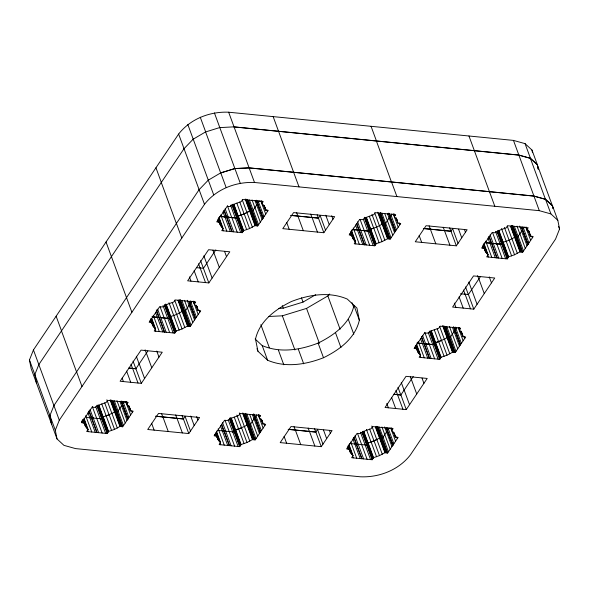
<?xml version="1.0" encoding="UTF-8"?>
<svg xmlns="http://www.w3.org/2000/svg" width="589" height="589" viewBox="0 0 589 589"><rect width="100%" height="100%" fill="white"/><g stroke="black" fill="none" stroke-linecap="round" stroke-linejoin="round"><path stroke-width="0.88" d="M208.234 180.212L220.735 172.857L234.878 168.528L249.118 167.843L533.936 196.034L545.524 199.281L552.445 205.694L557.827 220.33L559.55 229.011L555.56 239.068L410.364 454.958C398.613 470.051 379.22 477.627 360.35 476.788L75.532 448.597L63.936 445.35L57.023 438.938L31.165 368.662L29.45 359.982L33.44 349.94L178.636 134.042C190.387 118.941 209.78 111.373 228.65 112.212L513.468 140.403L525.057 143.642L531.977 150.055L537.359 164.699L538.221 169.036M34.788 374.7L38.83 364.576M53.908 405.571L49.866 415.694L51.589 424.374M57.023 438.938L55.307 430.257L59.298 420.207L204.493 204.317C216.244 189.216 235.637 181.648 254.507 182.487L539.318 210.678L550.914 213.917L557.827 220.33M255.125 338.999L262.215 345.596C280.283 353.297 300.353 350.006 318.112 343.092C333.985 335.288 349.844 323.759 353.967 305.544L359.349 320.188C355.233 338.403 339.374 349.932 323.501 357.737C305.743 364.643 285.672 367.941 267.605 360.232L257.93 351.243L256.981 348.659M122.483 404.452L128.027 418.853L122.711 426.76L119.965 426.488L114.531 429.388L108.612 431.442L107.213 433.526L86.679 431.494L88.078 429.41L83.962 418.212M256.156 200.4L263.099 218.018L257.783 225.918L255.037 225.646L249.603 228.547L243.677 230.601L242.278 232.684L221.751 230.652L223.15 228.569L219.027 217.37M151.815 318.656L155.614 328.986L154.215 331.07L174.749 333.102L176.148 331.025L182.067 328.964L187.501 326.063L190.247 326.335L200.716 310.771L197.97 310.499L196.071 305.338M216.435 431.325L220.558 442.523L219.152 444.607L239.686 446.639L241.085 444.555L247.005 442.501L252.445 439.6L255.184 439.873L261.376 430.669L255.987 416.033L254.963 417.564L253.704 414.148M390.183 216.487L388.769 213.306M351.508 230.483L355.623 241.681L354.225 243.765L374.759 245.797L376.157 243.713L382.077 241.659L387.518 238.759L390.257 239.031L400.726 223.467L397.98 223.194L396.08 218.026M387.591 430.441L386.494 428.115M522.509 229.835L528.053 244.244L522.737 252.144L519.991 251.871L514.55 254.772L508.631 256.826L507.232 258.91L486.705 256.878L488.104 254.794L483.981 243.596M348.916 444.437L353.032 455.636L351.633 457.719L372.167 459.751L373.566 457.668L379.485 455.614L384.919 452.713L387.665 452.985L398.135 437.421L395.388 437.148L393.489 431.98M416.452 344.02L420.568 355.211L419.169 357.295L439.696 359.327L441.095 357.251L447.022 355.196L452.455 352.296L455.201 352.561L465.663 336.996L462.925 336.724L460.708 330.701M190.122 303.872L191.05 302.496M257.658 203.455L258.578 202.079M128.027 418.853L133.18 411.196L130.434 410.923L128.535 405.755M263.099 218.018L268.245 210.354L265.506 210.082L263.607 204.913M390.132 216.568L391.059 215.191L396.441 229.828M387.54 430.515L388.468 429.145L393.85 443.782M455.076 330.098L455.996 328.721L461.386 343.365M528.053 244.244L533.2 236.579L530.461 236.307L528.237 230.277M38.778 364.657L184.026 148.678M53.857 405.644L199.104 189.673M257.783 225.918L252.394 211.274L249.648 211.009L244.214 213.91L238.295 215.964L236.844 218.121L219.645 216.421M147.832 351L135.868 368.788L128.917 368.096M203.404 268.363L215.846 249.869M110.128 399.968L114.531 411.925L117.27 412.197L122.394 404.577L127.784 419.221M124.382 401.617L123.462 402.994L122.829 401.286M190.998 302.577L191.918 301.2M233.84 204.081L238.243 216.038L244.163 213.984L249.596 211.083L252.342 211.355L257.467 203.735L262.849 218.379M258.527 202.152L259.454 200.783M130.434 410.923L129.337 407.374L126.745 404.474L128.144 402.397L107.61 400.365L106.211 402.449L100.299 404.503L94.866 407.404L92.112 407.132L81.65 422.696L84.396 422.968L85.493 426.51L88.078 429.41M197.97 310.499L196.873 306.957L194.282 304.057L195.681 301.973L175.147 299.941L173.748 302.024L167.828 304.079L162.402 306.979L159.648 306.707L149.179 322.271L151.933 322.544L153.03 326.092L155.614 328.986M141.308 383.351L162.247 352.215L141.051 350.116L120.112 381.252L141.308 383.351L133.04 361.101M208.845 282.926L229.784 251.797L208.587 249.699L187.648 280.828L208.845 282.926L200.577 260.677M155.754 416.268L183.348 419L185.086 416.416L190.475 431.052M188.789 433.563L199.59 417.498L158.522 413.434L147.721 429.499L188.789 433.563L183.4 418.926L155.805 416.195M323.854 232.721L334.662 216.656L293.594 212.592L282.786 228.657L323.854 232.721L317.162 214.742M241.623 427.857L235.703 429.918L234.253 432.076L229.533 419.265M356.632 223.393L359.143 230.225L369.318 231.234L370.768 229.077L373.772 228.164L379.154 242.801M255.935 416.106L256.863 414.73M389.94 216.848L384.816 224.468L382.077 224.195L377.674 212.239M391.008 215.265L391.928 213.895M261.376 430.669L265.654 424.308L262.915 424.036L261.008 418.867M424.183 228.628L450.894 231.271L452.632 228.687L458.021 243.323M321.263 446.676L332.071 430.611L291.003 426.546L280.195 442.611L321.263 446.676L314.57 428.696M456.335 245.834L467.136 229.769L426.068 225.705L415.267 241.77L456.335 245.834L450.946 231.197L423.351 228.466M368.177 443.031L366.726 445.188L362.014 432.378M424.087 343.762L434.262 344.764L435.713 342.607L441.632 340.552L447.022 355.196M486.345 242.815L501.799 244.347L503.249 242.189L506.245 241.276M393.872 394.321L400.822 395.013L413.264 376.511M480.315 276.808L468.358 294.588L465.531 286.902M387.348 430.802L382.224 438.422L379.485 438.15M389.336 427.842L388.416 429.219L387.783 427.511M456.873 327.425L455.945 328.802L455.319 327.094M514.55 237.308L517.297 237.581L522.421 229.96L527.803 244.604M524.409 227.008L523.481 228.377L522.855 226.669M406.263 409.576L427.202 378.44L406.005 376.342L385.066 407.478L406.263 409.576L400.873 394.932L393.923 394.247M473.799 309.151L494.731 278.023L473.534 275.924L452.602 307.053L473.799 309.151L468.41 294.515L460.495 293.808M190.07 303.953L188.936 301.671M122.534 404.371L121.084 401.242M389.889 216.929L395.469 231.286M255.015 417.483L249.751 425.31L247.005 425.037L242.609 413.08M522.561 229.762L521.427 227.479M455.025 330.179L453.574 327.042M387.297 430.883L392.878 445.24M183.967 148.759L193.207 139.144M199.053 189.754L208.285 180.138M268.842 316.477L282.345 315.814L306.538 308.4L327.852 295.95L329.737 293.999M179.424 313.053L182.119 311.426L187.501 326.063M384.867 224.387L382.128 224.122L379.434 225.742L374.722 212.931M122.711 426.76L117.321 412.116L114.583 411.844L111.888 413.471L106.867 399.806M244.369 426.583L247.056 424.956L249.802 425.229M447.073 337.652L444.378 339.279L439.666 326.468M366.41 429.381L371.129 442.192L379.537 438.069L382.276 438.341M193.148 139.218L205.657 131.862L200.267 117.226M278.7 308.393L283.228 308.172L303.033 302.098L315.719 294.691M179.476 312.973L176.626 314.401L172.231 302.444M376.636 227.096L379.493 225.668L384.875 240.305M106.175 415.967L111.939 413.39L117.329 428.034M244.42 426.51L235.652 429.992L231.249 418.035M435.661 342.688L444.43 339.198L449.819 353.842M370.717 229.15L376.688 227.023M173.711 315.549L176.678 314.327L182.067 328.964M506.194 241.35L509.168 240.135L514.55 254.772M368.125 443.105L376.894 439.622L382.283 454.259M219.793 127.541L205.605 131.943L220.684 172.938L234.82 168.609L249.066 167.924L533.884 196.115L545.473 199.354L552.394 205.767L552.909 208.373M173.762 315.468L170.707 316.462L166.304 304.506M219.741 127.614L234.032 126.849L518.85 155.04L530.446 158.286L537.359 164.699M233.98 126.929L518.799 155.121L530.394 158.367L537.308 164.773L552.394 205.767M290.878 215.353L318.472 218.085M290.826 215.427L318.421 218.158L320.158 215.574L325.548 230.211M219.697 216.34L236.896 218.04M352.17 229.452L359.003 230.13M352.119 229.533L369.369 231.153L374.759 245.797M484.651 242.565L491.675 243.264L497.064 257.901M223.15 228.569L220.566 225.675L219.469 222.127L216.715 221.854L227.185 206.29L229.931 206.562L235.364 203.661L241.284 201.607L242.683 199.524L263.217 201.556L261.818 203.639L264.402 206.533L265.506 210.082M355.623 241.681L353.039 238.788L351.942 235.239L349.196 234.967L359.658 219.402L362.412 219.675L367.845 216.774L373.757 214.72L375.164 212.636L395.69 214.668L394.291 216.752L396.883 219.645L397.98 223.194M488.104 254.794L485.52 251.901L484.423 248.352L481.669 248.079L492.139 232.515L494.885 232.788L500.319 229.887L506.238 227.833L507.637 225.749L528.171 227.781L526.772 229.865L529.356 232.758L530.461 236.307M196.454 267.678L203.455 268.289M447.014 337.725L449.812 337.924L455.201 352.561M152.161 316.764L169.36 318.465M417.115 342.989L423.947 343.659M417.064 343.063L434.314 344.69L439.696 359.327M152.109 316.838L159.133 317.537M160.738 317.692L169.308 318.539L170.758 316.381L176.148 331.025M420.568 355.211L417.984 352.318L416.887 348.769L414.133 348.497L424.603 332.932L427.356 333.205L432.782 330.304L438.702 328.25L440.101 326.166L460.635 328.198L459.236 330.282L461.82 333.183L462.925 336.724M128.969 368.022L135.926 368.707M288.286 429.307L315.873 432.039M288.235 429.381L315.822 432.112L317.567 429.528L322.949 444.165M223.93 430.971L225.734 431.148M86.325 417.432L101.823 418.882L103.222 416.806L108.612 431.442M217.054 430.368L234.304 431.995L239.686 446.639M349.527 443.48L366.778 445.107L372.167 459.751M220.558 442.523L217.974 439.622L216.877 436.081L214.124 435.808L224.593 420.244L227.339 420.517L232.773 417.616L238.692 415.562L240.091 413.478L260.625 415.51L259.226 417.586L261.81 420.487L262.915 424.036M353.032 455.636L350.448 452.735L349.351 449.193L346.597 448.921L357.067 433.357L359.82 433.629L365.254 430.728L371.166 428.674L372.565 426.591L393.099 428.623L391.7 430.699L394.291 433.6L395.388 437.148M159.185 317.456L164.375 332.078M356.36 444.158L361.992 458.743M223.879 431.045L221.56 424.235M91.597 417.954L88.887 411.1M558.6 226.426L559.55 229.011M525.057 143.642L530.446 158.286M545.524 199.281L550.914 213.917M530.394 158.367L545.473 199.354M513.468 140.403L539.318 210.678M531.779 236.034L532.412 237.757M528.834 231.021L530.888 236.351M528.407 230.174L529.356 232.758M526.036 226.956L526.986 229.533M525.815 227.28L530.667 240.349M528.922 242.94L523.533 228.304L522.612 229.681L521.67 227.118M521.567 227.273L527.943 244.398M519.689 226.095L527.015 245.782M519.881 233.73L525.27 248.374M517.002 226.124L519.829 233.811M518.136 236.322L523.525 250.966M514.315 226.154L518.084 236.403M522.737 252.144L517.348 237.5L514.602 237.234L511.915 238.854L507.203 226.043M512.894 225.624L517.297 237.581M512.467 225.58L522.303 252.099M515.979 237.367L521.361 252.011M511.524 225.491L515.927 237.448M515.036 237.271L520.418 251.915M510.899 226.25L514.977 237.352M510.464 226.205L519.991 251.871M517.356 253.417L511.966 238.781L509.117 240.209L504.405 227.398M468.962 135.993L494.819 206.268M501.482 228.539L511.635 255.913M508.631 256.826L498.795 230.306M503.028 242.513L508.417 257.157M498.574 230.638L502.977 242.594M497.779 230.498L507.932 257.872M502.064 243.942L507.453 258.586M497.3 231.212L502.012 244.023M507.232 258.91L501.85 244.266L493.28 243.419L498.662 258.063M497.079 231.536L501.799 244.347M495.496 231.381L505.649 258.755M496.77 243.765L502.159 258.409M492.632 232.743L496.718 243.846M490.085 234.959L493.229 243.5M489.113 236.506L496.866 257.886M488.914 236.491L491.425 243.323M489.893 243.088L495.275 257.724M487.957 238.037L489.842 243.161M485.719 241.107L491.786 257.378M483.768 243.927L487.883 255.118M487.339 254.448L488.288 257.032M483.459 244.825L486.632 253.439M483.149 244.906L484.423 248.352M483.297 245.871L485.52 251.901M483.194 245.885L484.776 250.192M483.039 245.723L483.989 248.308M482.413 246.496L483.046 248.212M489.245 276.859L491.462 282.889M464.5 229.695L465.45 232.28M478.879 278.95L484.268 293.587M477.569 275.608L478.828 279.024M458.566 229.195L461.739 237.801M449.635 227.855L450.894 231.271M471.686 289.648L477.068 304.292M468.8 282.043L471.627 289.729M443.222 227.221L449.915 245.201M465.096 294.183L470.486 308.827M463.477 289.994L465.045 294.264M459.081 296.908L463.197 308.106M429.101 225.823L435.801 243.802M454.333 303.077L455.915 307.384M464.242 336.452L464.876 338.174M461.297 331.438L463.352 336.768M461.187 331.46L461.82 333.183M459.302 327.521L459.935 329.244M458.5 327.374L459.449 329.958M458.286 327.698L463.131 340.773M454.134 327.536L460.517 344.661M453.714 326.843L460.407 344.823M460.267 345.021L454.885 330.385L449.76 337.998L445.674 326.895M419.147 235.519L421.68 242.41M452.47 327.366L459.479 346.199M452.345 334.154L457.734 348.791M449.466 326.542L452.293 334.228M450.607 336.746L455.989 351.383M446.779 326.571L450.556 336.82M445.247 326.858L454.767 352.524M371.055 126.304L376.445 140.948M391.523 181.942L396.912 196.579M376.393 141.021L391.471 182.016M443.988 325.908L453.824 352.428M443.046 325.813L452.882 352.332M442.619 325.769L452.455 352.296M399.298 222.922L399.931 224.645M437.178 328.677L441.581 340.626M396.25 217.923L397.627 221.354M394.358 213.984L394.991 215.707M393.562 213.844L394.512 216.421M393.342 214.168L398.186 227.236M438.709 341.694L444.099 356.338M434.262 329.818L438.658 341.775M388.88 213.152L395.572 231.131M388.63 213.512L395.329 231.492M431.258 330.731L441.095 357.251M435.492 342.931L440.881 357.575M431.045 331.055L435.44 343.012M389.152 218.026L394.534 232.67M387.525 213.836L389.101 218.107M430.25 330.915L440.395 358.289M434.535 344.366L439.917 359.003M429.764 331.629L434.476 344.44M429.234 331.099L434.262 344.764M384.838 213.866L392.789 235.261M428.277 332.652L438.113 359.172M385.662 223.209L391.052 237.853M381.841 213.041L385.611 223.29M429.234 344.19L434.623 358.826M424.787 332.306L429.182 344.263M380.42 212.511L390.257 239.031M380.303 213.321L389.83 238.987M379.36 213.233L388.887 238.898M378.418 213.137L387.945 238.803M382.128 224.122L387.518 238.759M425.744 343.843L431.133 358.48M422.549 335.377L425.692 343.917M424.139 343.681L429.528 358.326M421.577 336.93L429.329 358.303M421.378 336.908L423.896 343.74M422.357 343.505L427.747 358.149M420.421 338.461L422.306 343.586M371.924 214.286L382.077 241.659M418.86 343.159L424.249 357.803M418.183 341.532L418.808 343.24M369.318 216.281L373.721 228.237M416.548 345.206L420.031 354.681M420.119 355.734L420.752 357.457M415.93 345.242L419.096 353.856M415.62 345.323L416.887 348.769M415.451 345.426L417.984 352.318M415.657 346.31L417.24 350.617M415.503 346.148L416.452 348.732M414.877 346.914L415.51 348.636M366.321 217.194L376.157 243.713M375.937 244.045L366.1 217.525M370.069 230.115L375.458 244.759M365.305 217.385L370.017 230.196M364.51 217.245L374.979 245.473M364.289 217.569L369.318 231.234M422.026 378.138L423.925 383.306M367.786 230.998L373.168 245.642M363.332 219.123L367.735 231.079M360.159 219.631L369.678 245.296M360.799 230.306L366.189 244.95M357.611 221.847L360.748 230.387M359.202 230.152L364.584 244.788M356.441 223.378L364.392 244.774M357.413 229.975L362.802 244.612M355.476 224.924L357.361 230.049M411.343 379.368L416.732 394.012M410.349 376.879L411.291 379.441M353.923 229.629L359.305 244.266M353.238 227.995L353.871 229.703M351.287 230.814L355.41 242.005M354.865 241.335L355.815 243.92M350.985 231.713L354.151 240.327M350.676 231.794L351.942 235.239M350.823 232.758L353.039 238.788M350.565 232.611L352.303 237.08M349.932 233.377L350.565 235.099M404.15 390.065L409.532 404.709M401.271 382.46L404.098 390.146M397.995 387.326L400.822 395.013M331.703 215.721L332.976 219.167M395.941 390.411L402.95 409.245M325.776 215.221L329.258 224.689M391.545 397.325L395.668 408.523M352.023 302.746L353.599 307.016M386.796 403.494L388.379 407.802M396.706 436.876L397.339 438.599M394.078 432.716L395.815 437.193M391.766 427.938L392.399 429.661M390.971 427.791L391.921 430.375M390.75 428.115L395.594 441.19M312.052 217.451L317.442 232.088M310.742 214.109L312.001 217.525M348.408 319.584L353.798 334.228M273.149 116.615L299.006 186.89M386.598 427.96L392.981 445.085M386.355 428.321L392.738 445.446M386.553 431.98L391.943 446.624M384.617 426.937L386.502 432.061M381.93 426.966L390.198 449.216M383.071 437.163L388.46 451.807M379.25 426.996L383.019 437.244M377.829 426.465L387.665 452.985M377.402 426.421L387.238 452.941M376.452 426.326L386.296 452.845M327.852 295.95L340.103 329.258M375.826 427.091L385.353 452.757M303.32 230.689L296.628 212.71M375.399 427.047L384.919 452.713M371.814 426.031L376.842 439.696M335.561 332.903L340.95 347.547M369.649 429.094L379.485 455.614M371.18 442.118L376.562 456.755M363.722 431.148L373.566 457.668M286.674 222.406L289.206 229.298M367.956 443.355L373.345 457.992M363.509 431.472L367.904 443.429M362.714 431.332L372.866 458.706M362.228 432.054L372.381 459.427M360.424 432.216L370.577 459.589M357.56 433.578L367.087 459.243M358.208 444.261L363.597 458.897M355.012 435.794L358.156 444.334M306.538 308.4L319.422 343.416M354.041 437.347L356.551 444.18M353.842 437.325L361.793 458.721M301.443 297.791L303.033 302.098M318.112 343.092L323.501 357.737M360.21 458.566L352.885 438.879M266.824 209.809L267.458 211.532M264.351 205.819L265.933 210.126M264.196 205.657L265.146 208.241M351.331 443.576L356.713 458.22M261.884 200.871L262.517 202.594M350.646 441.949L351.28 443.657M228.65 112.212L254.507 182.487M261.082 200.731L262.031 203.308M260.868 201.055L265.713 214.124M349.012 445.623L352.811 455.96M350.05 449.26L351 451.844M352.59 456.151L353.223 457.874M348.393 445.667L351.559 454.281M257.901 200.444L263.968 216.715M348.084 445.748L349.351 449.193M348.438 447.588L350.448 452.735M347.974 446.565L348.924 449.149M256.716 200.893L262.988 218.173M347.341 447.331L347.974 449.054M256.296 200.194L257.555 203.61M256.671 204.913L262.061 219.557M255.052 200.724L256.62 204.994M254.927 207.505L260.316 222.149M252.048 199.899L254.875 207.586M249.361 199.929L258.571 224.74M248.256 200.253L252.342 211.355M251.967 211.237L257.349 225.874M247.513 199.354L251.915 211.311M251.024 211.142L256.406 225.786M246.57 199.266L250.973 211.215M214.403 112.897L240.26 183.172M250.082 211.046L255.464 225.69M245.628 199.17L250.03 211.127M249.648 211.009L255.037 225.646M245.201 199.126L249.596 211.083M329.428 430.537L330.377 433.121M282.278 305.588L283.228 308.172M298.306 349.167L303.696 363.811M242.248 199.818L252.401 227.192M282.345 315.814L294.912 349.976M244.214 213.91L249.603 228.547M239.76 202.027L244.163 213.984M323.501 430.029L326.667 438.643M241.291 215.051L246.681 229.688M236.844 203.168L241.24 215.125M238.295 215.964L243.677 230.601M233.627 204.412L243.463 230.932M237.595 217.002L242.977 231.646M232.832 204.273L237.544 217.083M220.735 172.857L226.124 187.501M237.109 217.716L242.499 232.361M232.346 204.987L237.058 217.797M231.816 204.457L242.278 232.684M235.305 217.886L240.695 232.53M230.542 205.156L235.254 217.967M231.816 217.54L237.205 232.184M227.369 205.664L231.764 217.621M309.461 431.398L314.843 446.042M308.15 428.063L309.409 431.479M278.406 350.146L283.788 364.782M225.131 208.734L233.715 231.838M224.159 210.28L232.11 231.676M226.529 217.017L231.911 231.661M223.96 210.266L226.478 217.091M223.003 211.812L230.328 231.499M187.817 124.5L213.674 194.775M226.831 231.153L220.765 214.882M260.861 324.694L269.35 347.753M218.813 217.702L222.613 228.031M220.485 223.054L221.435 225.639M222.701 229.084L223.334 230.807M218.512 218.6L221.678 227.214M218.202 218.681L219.469 222.127M218.342 219.645L220.566 225.675M218.239 219.66L219.822 223.967M218.085 219.498L219.034 222.082M295.339 430.007L300.729 444.643M294.036 426.664L295.288 430.08M217.459 220.264L218.092 221.987M262.215 345.596L267.605 360.232M224.608 251.496L226.507 256.664M178.636 134.042L204.493 204.317M284.075 436.353L286.615 443.245M212.931 250.237L219.314 267.362M206.732 263.423L212.114 278.067M203.846 255.817L206.68 263.504M264.225 423.763L264.866 425.486M262.076 420.634L263.025 423.219M261.604 419.604L262.554 422.188M259.293 414.825L259.926 416.548M258.49 414.678L259.44 417.262M258.269 415.002L263.121 428.078M200.142 267.958L205.532 282.602M255.118 417.329L260.5 431.973M198.522 263.769L200.091 268.039M253.807 413.986L260.397 432.127M253.564 414.354L260.257 432.333M254.08 418.867L259.469 433.511M252.46 414.678L254.028 418.948M249.773 414.708L257.724 436.103M250.59 424.051L255.979 438.695M194.127 270.682L198.243 281.881M246.769 413.883L250.539 424.132M155.952 167.777L161.334 182.413M176.42 223.408L181.802 238.052M161.283 182.494L176.369 223.489M245.348 413.353L255.184 439.873M249.375 425.184L254.757 439.828M245.238 414.163L249.324 425.265M248.433 425.096L253.815 439.733M244.295 414.067L248.374 425.17M247.483 425L252.872 439.644M243.036 413.125L247.432 425.081M247.056 424.956L252.445 439.6M189.378 276.852L190.961 281.159M239.34 412.918L249.81 441.146M199.288 310.226L199.921 311.949M196.814 306.236L198.397 310.543M236.859 415.127L247.005 442.501M196.66 306.074L197.609 308.658M196.24 305.235L196.873 306.957M194.348 301.296L194.981 303.018M193.545 301.148L194.503 303.733M193.428 301.627L198.176 314.548M193.332 301.472L194.282 304.057M238.7 428.998L244.089 443.642M234.253 417.122L238.648 429.079M190.365 300.869L196.431 317.14M195.563 318.435L189.076 301.472M189.179 301.31L195.46 318.597M195.32 318.796L189.93 304.16L184.806 311.772L180.411 299.816M235.703 429.918L241.085 444.555M235.482 430.242L240.872 444.879M230.719 417.505L235.431 430.316M189.135 305.338L194.525 319.974M187.199 300.287L189.084 305.411M235.004 430.957L240.386 445.593M230.233 418.219L234.952 431.03M229.438 418.087L239.907 446.315M187.398 307.929L192.78 322.566M184.512 300.316L187.346 308.003M232.714 431.84L238.103 446.477M228.26 419.957L232.662 431.914M181.832 300.346L191.035 325.157M225.086 420.465L234.613 446.131M190.247 326.335L184.858 311.699L182.067 311.5L177.981 300.397M184.431 311.655L189.82 326.299M179.976 299.779L184.379 311.736M183.488 311.559L188.878 326.203M179.034 299.683L183.437 311.64M182.546 311.471L187.928 326.107M178.408 300.442L182.494 311.544M222.539 422.681L231.116 445.785M224.129 430.986L229.519 445.63M221.368 424.213L229.32 445.608M174.712 300.243L184.865 327.617M220.411 425.766L227.729 445.453M218.85 430.463L224.24 445.107M218.173 428.836L218.799 430.544M168.991 302.739L179.144 330.112M216.538 432.51L220.338 442.847M216.31 432.701L217.893 437.009M220.109 443.038L220.742 444.761M215.913 432.554L219.086 441.168M215.92 433.497L216.877 436.081M215.751 433.592L217.974 439.622M215.493 433.452L217.231 437.921M214.867 434.218L215.5 435.941M165.774 303.976L175.927 331.349M170.059 317.419L175.448 332.063M165.295 304.69L170.007 317.5M169.58 318.141L174.962 332.778M164.5 304.55L169.529 318.215M164.596 305.728L174.749 333.102M167.769 318.303L173.159 332.947M163.006 305.573L167.718 318.384M164.279 317.957L169.669 332.601M160.142 306.935L164.228 318.038M157.594 309.151L166.179 332.255M196.638 416.563L197.904 420.009M156.306 309.851L164.574 332.1M156.424 310.683L158.942 317.515M155.467 312.236L162.792 331.924M190.703 416.055L194.186 425.53M153.228 315.306L159.295 331.578M151.594 318.98L155.393 329.317M153.898 326.063L155.805 331.232M150.975 319.017L154.141 327.631M150.666 319.098L151.933 322.544M150.497 319.201L153.03 326.092M150.386 319.223L152.286 324.392M150.548 319.923L151.506 322.5M149.923 320.688L150.556 322.411M182.089 415.584L183.348 419M156.755 351.051L158.971 357.081M176.98 418.286L182.369 432.93M175.677 414.95L176.928 418.367M106.035 241.991L131.892 312.266M146.389 353.142L151.778 367.779M145.085 349.8L146.337 353.216M162.866 416.887L168.255 431.531M161.555 413.552L162.814 416.968M139.195 363.84L144.577 378.484M136.317 356.235L139.144 363.921M132.613 368.383L137.995 383.019M130.986 364.186L132.562 368.456M151.601 423.241L154.134 430.132M126.591 371.099L130.714 382.298M122.159 378.131L123.425 381.576M131.752 410.651L132.385 412.374M128.962 405.799L130.544 410.106M129.447 407.352L130.081 409.075M126.812 401.713L127.445 403.436M126.017 401.565L126.966 404.15M125.891 402.044L130.64 414.965M125.796 401.889L126.745 404.474M128.895 417.557L123.513 402.913L122.586 404.29L121.643 401.727M121.224 401.035L127.923 419.015M119.979 401.565L126.988 420.399M119.862 408.346L125.243 422.99M116.983 400.741L119.81 408.427M114.295 400.77L123.506 425.582M113.191 401.094L117.27 412.197M122.284 426.716L112.757 401.05M115.952 411.983L121.341 426.62M111.505 400.1L115.9 412.057M115.01 411.888L120.399 426.532M110.555 400.012L114.958 411.969M114.583 411.844L119.965 426.488M114.531 429.388L109.142 414.744L103.171 416.879L98.775 404.923M104.695 402.869L109.09 414.825M101.772 404.01L111.608 430.53M98.554 405.247L108.391 431.766M102.523 417.844L107.912 432.481M97.759 405.107L102.471 417.918M102.044 418.558L107.426 433.195M97.281 405.821L101.993 418.632M96.743 405.298L107.213 433.526M100.24 418.727L105.622 433.364M95.786 406.844L100.189 418.801M96.743 418.381L102.133 433.018M92.296 406.498L96.692 418.455M56.124 316.205L61.514 330.841M76.599 371.836L81.981 386.48M61.462 330.922L76.548 371.917M98.643 432.672L93.253 418.035L91.457 417.859L96.846 432.495M90.058 409.569L93.202 418.109M89.086 411.122L97.038 432.517M87.93 412.653L95.256 432.341M85.692 415.724L91.759 431.995M84.058 419.397L87.864 429.734M87.319 429.064L88.269 431.649M83.439 419.442L86.605 428.056M83.13 419.523L84.396 422.968M83.277 420.48L85.493 426.51M83.483 421.363L84.75 424.809M82.703 419.478L83.969 422.924M82.386 421.106L83.02 422.828M81.444 421.01L82.077 422.733M33.44 349.94L59.298 420.207M29.45 359.982L55.307 430.257M552.445 205.694L552.961 208.3M537.308 164.773L538.169 169.117M531.977 150.055L532.493 152.661M359.349 320.188L356.927 308.032L347.252 299.043C329.185 291.334 309.115 294.633 291.356 301.539C275.483 309.343 259.624 320.872 255.508 339.087L257.93 351.243M49.918 415.62L51.641 424.301M34.839 374.626L36.503 383.38"/></g></svg>
